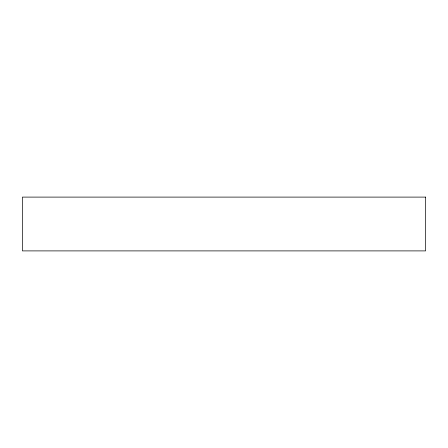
<?xml version="1.0" encoding="UTF-8"?>
<svg xmlns="http://www.w3.org/2000/svg" width="448" height="448" viewBox="0 0 448 448"><rect width="100%" height="100%" fill="white"/><g stroke="black" fill="none" stroke-linecap="round" stroke-linejoin="round"><path stroke-width="0.67" d="M425.6 197.103L22.4 197.103L22.4 250.897L425.6 250.897L425.6 197.103"/></g></svg>
